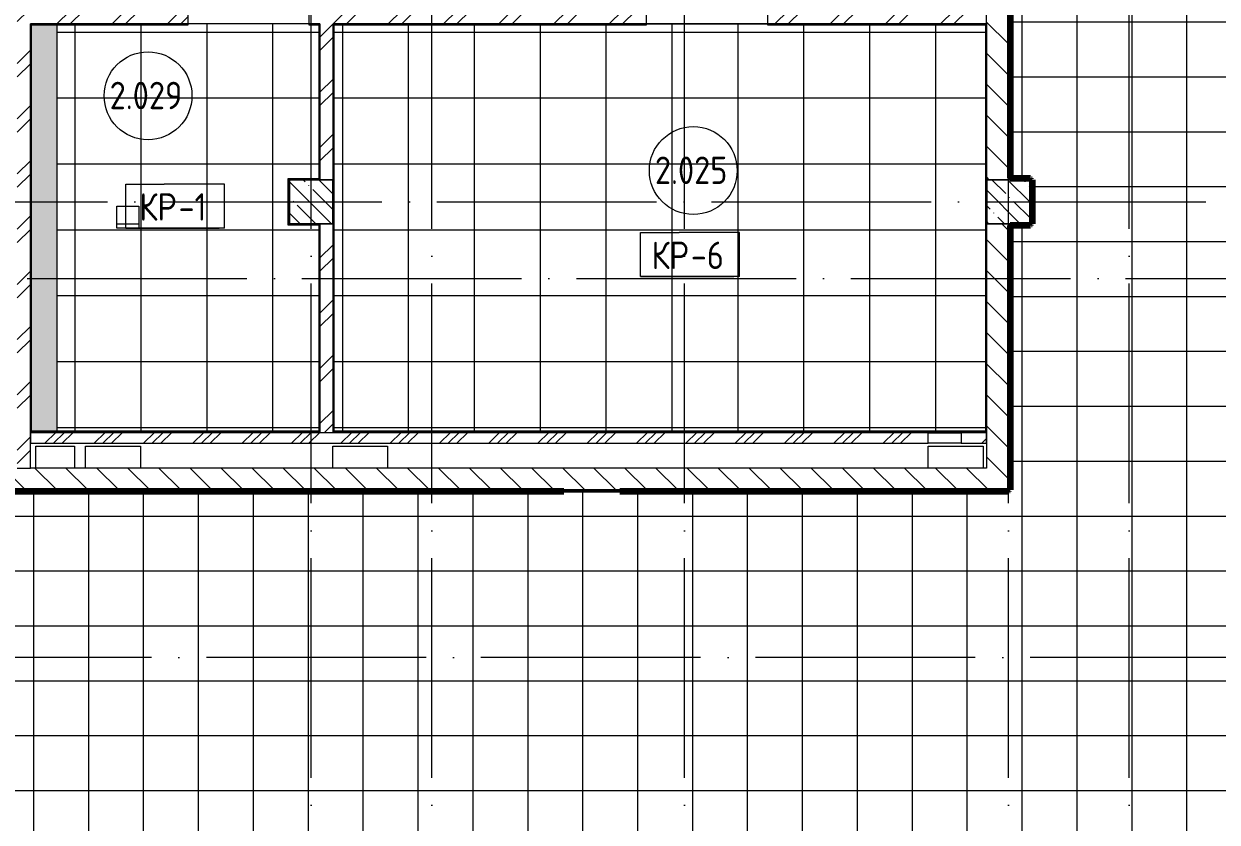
# Model space of a CAD drawing. Header units: millimetres. Extents: x 97 to 214665, y -4577 to 61202.
# Drawn here: x 172683 to 183548, y 46025 to 53295 of the extents above; entities that cross this region are included whole.
import ezdxf

# ---------------------------------------------------------------- set-up
doc = ezdxf.new("R2010")
doc.units = ezdxf.units.MM
doc.linetypes.add('ADSK_Линия сетки', pattern=[2500, 2000, -250, 0, -250])
for name, color, linetype, lineweight in [('A-AREA-____-IDEN', 2, 'Continuous', 20), ('A-FLOR-____-IDEN', 11, 'Continuous', 20), ('A-FLOR-____-OTLN', 192, 'Continuous', 9), ('A-FLOR-____-PATT', 8, 'Continuous', 9), ('A-GENM-____-MCUT', 13, 'Continuous', 9), ('A-GENM-____-OTLN', 13, 'Continuous', 9), ('A-WALL-____-MCUT', 113, 'Continuous', 9), ('A-WALL-____-PATT', 111, 'Continuous', 9), ('A-WALL-FNSH-MCUT', 113, 'Continuous', 9), ('I-WALL-____-OTLN', 2, 'Continuous', 9), ('S-COLS-____-MCUT', 52, 'Continuous', 9), ('S-COLS-____-OTLN', 52, 'Continuous', 9), ('S-GRID-____-OTLN', 1, 'Continuous', 9)]:
    doc.layers.add(name, color=color, linetype=linetype, lineweight=lineweight)
doc.styles.add('GOST Common', font='GOST_Common.ttf', dxfattribs={"width": 0.9, "height": 250})
pattern_1 = [(135, (0, 0), (-141.42136, -141.42136), [])]
pattern_2 = [(45, (0, 0), (-251.4472, 251.4472), []), (45, (0, 381), (-251.4472, 251.4472), [])]
pattern_3 = [(135, (0, 0), (-142.5612, -142.5612), []), (135, (142.56, 0), (-142.5612, -142.5612), [252.016, -50.403, 3.353, -47.05])]

# ---------------------------------------------------------------- blocks, each defined once
blk = doc.blocks.new('ASML_АР_Отделка Люка - ВО Отделка люков_Грунтовка 0_Шпатлевка 0_Окраска 0_0-42467640-О_АИ_ПП_4_200_Целиком')
at = {"layer": 'A-GENM-____-MCUT', "color": 130, "lineweight": 25}
for p, q in [((150, 3), (-150, 3)), ((-150, 3), (-150, 0)), ((150, 0), (150, 3)), ((-150, 0), (150, 0))]:
    blk.add_line(p, q, dxfattribs=at)
blk = doc.blocks.new('0083_СОШ675_АР_R22_rvt-1-О_АИ_ПП_4_200_Целиком')
at = {"layer": 'A-FLOR-____-PATT', "lineweight": 5}
blk.add_hatch(color=221, dxfattribs=at).paths.add_polyline_path([(115255, 49585), (115485, 49585), (115485, 53285), (115255, 53285), (115255, 49626)])
at = {"layer": 'A-WALL-____-PATT', "lineweight": 5}
h = blk.add_hatch(dxfattribs=at)
h.set_pattern_fill('FP_8', color=10, style=0, pattern_type=2)
h.set_pattern_definition(pattern_1)
h.paths.add_polyline_path([(123950, 49250), (124150, 49250), (124150, 51475), (123950, 51475), (123950, 50510)])
h.paths.add_polyline_path([(123950, 51875), (124150, 51875), (124150, 53565), (123950, 53565), (123950, 51956)])
h.paths.add_polyline_path([(124150, 54665), (124150, 58175), (123950, 58175), (123950, 54665)])
h = blk.add_hatch(dxfattribs=at)
h.set_pattern_fill('FP_11', color=10, style=0, pattern_type=2)
h.set_pattern_definition(pattern_2)
h.paths.add_polyline_path([(115245, 49250), (115245, 53415), (115125, 53415), (115125, 49250), (115182, 49250)])
h = blk.add_hatch(dxfattribs=at)
h.set_pattern_fill('FP_11', color=10, style=0, pattern_type=2)
h.set_pattern_definition(pattern_2)
h.paths.add_polyline_path([(123879, 53295), (123950, 53295), (123950, 53415), (121955, 53415), (121955, 53295)])
h.paths.add_polyline_path([(118000, 53295), (120855, 53295), (120855, 53415), (117780, 53415), (117780, 53295), (117880, 53295)])
h.paths.add_polyline_path([(116680, 53295), (116680, 53415), (115245, 53415), (115245, 53295), (116148, 53295)])
h = blk.add_hatch(dxfattribs=at)
h.set_pattern_fill('FP_11', color=10, style=0, pattern_type=2)
h.set_pattern_definition(pattern_2)
h.paths.add_polyline_path([(118000, 49575), (118000, 51475), (117880, 51475), (117880, 49575)])
h.paths.add_polyline_path([(117880, 51875), (118000, 51875), (118000, 53295), (117880, 53295), (117880, 51956)])
h = blk.add_hatch(dxfattribs=at)
h.set_pattern_fill('FP_15', color=10, style=0, pattern_type=2)
h.set_pattern_definition([(45, (0, 0), (-224.5064, 224.5064), []), (45, (79.38, 0), (0, 449.0128), []), (45, (-79.38, 0), (0, 449.0128), [])])
h.paths.add_polyline_path([(123879, 49475), (123950, 49475), (123950, 49575), (123720, 49575), (123720, 49475)])
h.paths.add_polyline_path([(123420, 49475), (123420, 49575), (115245, 49575), (115245, 49475), (121946, 49475)])
h = blk.add_hatch(dxfattribs=at)
h.set_pattern_fill('FP_8', color=10, style=0, pattern_type=2)
h.set_pattern_definition(pattern_1)
h.paths.add_polyline_path([(124150, 49050), (124150, 49250), (115090, 49250), (115090, 49050), (121946, 49050)])
h.paths.add_polyline_path([(113990, 49050), (113990, 49250), (109100, 49250), (109100, 49050), (110350, 49050)])
at = {"layer": 'S-COLS-____-OTLN', "lineweight": 5}
h = blk.add_hatch(dxfattribs=at)
h.set_pattern_fill('FP_31', color=256, style=0, pattern_type=2)
h.set_pattern_definition(pattern_3)
h.paths.add_polyline_path([(117605, 51475), (118000, 51475), (118000, 51875), (117605, 51875), (117605, 51870), (117600, 51870), (117600, 51480), (117605, 51480)])
h = blk.add_hatch(dxfattribs=at)
h.set_pattern_fill('FP_31', color=256, style=0, pattern_type=2)
h.set_pattern_definition(pattern_3)
h.paths.add_polyline_path([(123950, 51475), (124350, 51475), (124350, 51875), (123950, 51875)])
at = {"layer": 'A-FLOR-____-OTLN', "color": 90}
for p, q in [((115485, 53285), (115485, 49585)), ((116031, 51475), (116231, 51475)), ((115295, 49250), (115295, 49450)), ((115295, 49450), (115645, 49450)), ((115645, 49450), (115645, 49250)), ((115747, 49250), (115747, 49450)), ((115747, 49450), (116247, 49450)), ((116247, 49450), (116247, 49250)), ((117997, 49250), (117997, 49450)), ((117997, 49450), (118497, 49450)), ((118497, 49450), (118497, 49250)), ((123420, 49250), (123420, 49450)), ((123420, 49450), (123920, 49450)), ((123920, 49450), (123920, 49250))]:
    blk.add_line(p, q, dxfattribs=at)
at = {"layer": 'A-WALL-____-MCUT', "color": 50, "lineweight": 13}
for p, q in [((124150, 51875), (124150, 53565)), ((116680, 53295), (116680, 53415)), ((117780, 53415), (117780, 53295)), ((120855, 53295), (120855, 53415)), ((121955, 53415), (121955, 53295)), ((115245, 49250), (115245, 53295)), ((115245, 53295), (116680, 53295)), ((117780, 53295), (117880, 53295)), ((117880, 53295), (117880, 51875)), ((118000, 53295), (120855, 53295)), ((118000, 51875), (118000, 53295)), ((121955, 53295), (123950, 53295)), ((123950, 53295), (123950, 51875)), ((117880, 51475), (117880, 49575)), ((118000, 49575), (118000, 51475)), ((123950, 51475), (123950, 49250)), ((124150, 49250), (124150, 51475)), ((117880, 49575), (115245, 49575)), ((115245, 49575), (115245, 49475)), ((123420, 49575), (118000, 49575)), ((123420, 49475), (123420, 49572)), ((123950, 49575), (123720, 49575)), ((123720, 49572), (123720, 49475)), ((123950, 49475), (123950, 49575)), ((115245, 49475), (123420, 49475)), ((123720, 49475), (123950, 49475)), ((123950, 49250), (115245, 49250)), ((124150, 49050), (124150, 49250)), ((115090, 49050), (124150, 49050))]:
    blk.add_line(p, q, dxfattribs=at)
at = {"layer": 'A-WALL-____-MCUT', "color": 10, "lineweight": 5}
for p, q in [((123950, 53295), (123950, 53415)), ((117880, 51875), (118000, 51875)), ((123950, 51875), (124150, 51875)), ((118000, 51475), (117880, 51475)), ((124150, 51475), (123950, 51475)), ((117880, 49575), (118000, 49575)), ((115125, 49250), (115245, 49250))]:
    blk.add_line(p, q, dxfattribs=at)
at = {"layer": 'I-WALL-____-OTLN', "color": 90}
blk.add_line((123720, 49475), (123420, 49475), dxfattribs=at)
at = {"layer": 'S-COLS-____-MCUT', "color": 130, "lineweight": 25}
for p, q in [((117600, 51870), (117600, 51480)), ((117880, 51875), (117605, 51875)), ((118000, 51475), (118000, 51875)), ((123950, 51875), (123950, 51475)), ((124350, 51875), (124150, 51875)), ((124350, 51475), (124350, 51875)), ((117605, 51475), (117880, 51475)), ((124150, 51475), (124350, 51475))]:
    blk.add_line(p, q, dxfattribs=at)
at = {"layer": 'S-COLS-____-OTLN', "color": 90}
for p, q in [((118000, 51875), (117880, 51875)), ((124150, 51875), (123950, 51875)), ((117880, 51475), (118000, 51475)), ((123950, 51475), (124150, 51475))]:
    blk.add_line(p, q, dxfattribs=at)
at = {"layer": 'A-GENM-____-OTLN', "color": 90, "lineweight": 9}
blk.add_blockref('ASML_АР_Отделка Люка - ВО Отделка люков_Грунтовка 0_Шпатлевка 0_Окраска 0_0-42467640-О_АИ_ПП_4_200_Целиком', (123570, 49572), dxfattribs=at)
blk = doc.blocks.new('BSC_Колонна _Прямоугольная - ПР-1_Профиль торцевой для плитки-3477160-О_АИ_ПП_4_200_Целиком')
at = {"layer": 'S-COLS-____-MCUT'}
for p, q in [((5, 5), (-5, 5)), ((-5, 5), (-5, -5)), ((5, -5), (5, 5)), ((-5, -5), (5, -5))]:
    blk.add_line(p, q, dxfattribs=at)
blk = doc.blocks.new('ADSK_Марка_Перекрытие - Типоразмер_ADSK_Марка-158127-О_АИ_ПП_4_200_Целиком')
at = {"layer": 'A-FLOR-____-IDEN'}
for p, q in [((-4.5, 4), (-1, 4)), ((-4.5, 0), (-4.5, 4)), ((4.5, 4), (-1, 4)), ((4.5, 0), (4.5, 4)), ((4.5, 0), (-4.5, 0)), ((-4.5, 0), (4, 0))]:
    blk.add_line(p, q, dxfattribs=at)
blk = doc.blocks.new('ADSK_Марка_Помещение_ОдноЗначение - Номер-159740-О_АИ_ПП_4_200_Целиком')
at = {"layer": 'A-AREA-____-IDEN'}
blk.add_circle((0, 0), 4, dxfattribs=at)

msp = doc.modelspace()

# ---------------------------------------------------------------- hatches: boundary and pattern name
at = {"layer": 'A-FLOR-____-PATT'}
h = msp.add_hatch(dxfattribs=at)
h.set_pattern_fill('FP_210', color=256, style=0, pattern_type=2)
h.set_pattern_definition([(270, (182273.14, 45312.5), (500, 3e-14), []), (0, (182273.14, 45312.5), (0, 500), [])])
h.paths.add_polyline_path([(173646.311817, 35775), (175093.714412, 35775), (175093.714412, 35790), (175873.138924, 35790), (175873.138924, 36424.940333), (175878.138924, 36424.940333), (175878.138924, 36434.940333), (175888.138924, 36434.940333), (175888.138924, 36439.940333), (176183.114412, 36439.940333), (176183.114412, 45325), (176188.114412, 45325.898819), (176188.114412, 45335), (176198.114412, 45335), (176198.139735, 45340), (176598.103451, 45340), (176598.114412, 45325), (181948.103451, 45325), (181948.103451, 45340), (182458.09249, 45340), (182458.09249, 45325), (187948.09249, 45325), (187948.09249, 45340), (188458.114412, 45340), (188458.114412, 45325), (191893.114412, 45325), (191893.114412, 46064.957463), (191933.114412, 46064.957463), (191933.114412, 45325), (193653.09249, 45325), (193653.09249, 46064.957463), (193693.09249, 46064.957463), (193693.09249, 45325), (193798.114412, 45325.275327), (193798.114412, 45340), (197733.114412, 45340), (197733.114412, 45814.999414), (197948.114412, 45814.999414), (197948.114412, 48014.999414), (197733.114412, 48014.999414), (197733.114412, 48470.500586), (196478.114412, 48470.500586), (196478.114412, 48485.500586), (195808.114412, 48485.500586), (195808.114412, 48470.500586), (195298.114412, 48470.500586), (195298.114412, 48485.500586), (194628.114412, 48485.500586), (194628.114412, 48470.500586), (193998.09249, 48470.500586), (193998.09249, 48475.500586), (193988.09249, 48475.500586), (193988.09249, 48485.500586), (193983.09249, 48485.857717), (193983.09249, 49032.499414), (191600.496297, 49032.499414), (191600.496297, 49047.499414), (191575.496297, 49047.499414), (191575.496297, 49247.499414), (190525.496297, 49247.499414), (190525.496297, 49047.499414), (190500.496297, 49047.499414), (190500.496297, 49032.499414), (188812.239102, 49032.499414), (188812.239102, 49047.499414), (187712.239102, 49047.499414), (187712.239102, 49032.499414), (186648.093662, 49032.499414), (186648.093662, 49247.499414), (185548.093662, 49247.499414), (185548.093662, 49032.499414), (184419.093076, 49032.499414), (184418.483784, 49037.499414), (184409.093076, 49037.499414), (184409.093076, 49047.499414), (184404.093076, 49047.512953), (184404.093076, 54755.000586), (184068.859452, 54755.000586), (184068.859452, 54770.000586), (182968.859452, 54770.000586), (182968.859452, 54755.000586), (181663.113916, 54755.000586), (181663.113916, 54665.000586), (181648.113916, 54665.000586), (181648.113916, 53565.000586), (181663.113916, 53565.000586), (181663.113916, 51889.999414), (181848.09249, 51889.999414), (181848.09249, 51884.999414), (181858.09249, 51884.999414), (181858.09249, 51874.999414), (181863.09249, 51874.999414), (181863.09249, 51475), (181858.09249, 51474.999414), (181858.09249, 51464.999414), (181848.09249, 51464.999414), (181848.09249, 51459.999414), (181663.113916, 51459.999414), (181663.113916, 49050.000586), (181658.113916, 49049.99156), (181658.113916, 49040.000586), (181648.113916, 49040.000586), (181648.113916, 49035.000586), (178105.383412, 49035.000586), (178105.383412, 49030.000586), (177603.733412, 49030.000586), (177603.733412, 49035.000586), (171833.536259, 49035.000586), (171833.536259, 49050.000586), (171758.536259, 49050.000586), (171758.536259, 49250.000586), (171488.114412, 49250.000586), (171488.114412, 49050.000586), (171348.09249, 49050.000586), (171348.114412, 45739.999414), (171748.09249, 45739.999414), (171748.123972, 45734.999414), (171758.09249, 45734.999414), (171758.09249, 45724.999414), (171763.09249, 45724.999414), (171763.09249, 45324.97645), (171758.09249, 45324.97637), (171758.09249, 45314.97637), (171748.09249, 45314.97637), (171748.09249, 45309.97637), (171348.09249, 45309.97637), (171348.114412, 40185), (171758.09249, 40185), (171758.09249, 39764.999414), (171348.09249, 39764.999414), (171348.114412, 35990), (171748.138924, 35990), (171748.138924, 35985), (171758.138924, 35985), (171758.138924, 35975), (171763.138924, 35974.274211), (171763.138924, 35790), (172993.714412, 35790), (172993.714412, 35775)])
h.paths.add_polyline_path([(170883.114412, 35790), (170883.114412, 35974.999414), (170888.114412, 35975), (170888.114412, 35985), (170898.114412, 35985), (170898.114412, 35990), (171298.114412, 35990), (171298.114412, 39764.999414), (170888.114412, 39764.999414), (170888.114412, 40185), (171298.114412, 40185), (171298.114412, 45309.97637), (170898.114412, 45309.97637), (170898.114412, 45314.97637), (170888.114412, 45314.97637), (170888.114412, 45324.97637), (170883.114412, 45324.999414), (170883.114412, 45724.999414), (170888.114412, 45724.999414), (170888.114412, 45734.999414), (170898.114412, 45734.999414), (170898.114412, 45739.999414), (171298.114412, 45739.999414), (171298.114412, 49050.000586), (170733.536259, 49050.000586), (170733.536259, 49035.000586), (166613.16026, 49035.000586), (166613.16026, 48224.999414), (166598.16026, 48224.999414), (166598.16026, 46024.999414), (166613.16026, 46024.999414), (166613.16026, 39775), (166608.16026, 39775), (166608.16026, 39765), (166598.16026, 39765), (166598.114412, 39760), (166533.16026, 39760), (166533.16026, 39615), (166318.16026, 39615), (166318.16026, 36915), (166533.16026, 36915), (166533.16026, 36760.075144), (168088.114998, 36760.075144), (168088.114998, 36755.075144), (168098.114998, 36755.075144), (168098.114998, 36745.075144), (168103.114998, 36744.930445), (168103.114998, 35790), (169780.898969, 35790)])
h = msp.add_hatch(dxfattribs=at)
h.set_pattern_fill('FP_179', color=256, style=0, pattern_type=2)
h.set_pattern_definition([(180, (176750.6, 51420), (-7e-14, -600), []), (270, (176750.6, 51420), (600, 4e-14), [])])
h.paths.add_polyline_path([(172983.114412, 49584.999414), (175368.114998, 49584.999414), (175368.114998, 51464.999414), (175088.09249, 51464.999414), (175088.09249, 51885), (175368.114998, 51885), (175368.114998, 53284.999414), (175278.114998, 53284.999414), (175278.114998, 53294.999414), (174178.114998, 53294.999414), (174178.114998, 53284.999414), (172983.114412, 53284.999414), (172983.114412, 49621.401648)])
h.paths.add_polyline_path([(173646.311817, 51435), (173529.588087, 51435), (173529.588087, 51635), (173729.588087, 51635), (173729.588087, 51435)])
h = msp.add_hatch(dxfattribs=at)
h.set_pattern_fill('FP_180', color=256, style=0, pattern_type=2)
h.set_pattern_definition([(180, (179785.6, 51420), (7e-14, -600), []), (270, (179785.6, 51420), (600, 4e-14), [])])
h.paths.add_polyline_path([(175508.114998, 49584.999414), (181438.113916, 49584.999414), (181438.113916, 53284.999414), (179453.114412, 53284.999414), (179453.114412, 53294.999414), (178353.114412, 53294.999414), (178353.114412, 53284.999414), (175508.114998, 53284.999414), (175508.114998, 50510.417208)])
at = {"layer": 'A-WALL-____-PATT'}
h = msp.add_hatch(color=7, dxfattribs=at)
h.paths.add_polyline_path([(181658.113916, 51884.999414), (181658.113916, 53565.000586), (181648.113916, 53565.000586), (181648.113916, 51884.999414)])
h.paths.add_polyline_path([(181648.113916, 54665.000586), (181658.113916, 54665.000586), (181658.113916, 54770.000586), (181648.113916, 54770.000586)])
h = msp.add_hatch(color=7, dxfattribs=at)
h.paths.add_polyline_path([(175378.114998, 53284.999414), (175378.114998, 53294.999414), (175278.114998, 53294.999414), (175278.114998, 53284.999414), (175368.114998, 53284.999414)])
h.paths.add_polyline_path([(174178.114998, 53284.999414), (174178.114998, 53294.999414), (172743.114412, 53294.999414), (172743.114412, 53284.999414), (173646.311817, 53284.999414)])
for points in [[(172753.114412, 49584.999414), (172753.114412, 53284.999414), (172743.114412, 53284.999414), (172743.114412, 49584.999414)], [(175378.114998, 51875), (175378.114998, 53284.999414), (175368.114998, 53284.999414), (175368.114998, 51875)], [(175508.114998, 49574.999414), (175508.114998, 53284.999414), (175498.114998, 53284.999414), (175498.114998, 49574.999414)], [(181438.113916, 49584.999414), (181448.113916, 49584.999414), (181448.113916, 53294.999414), (181438.113916, 53294.999414), (181438.113916, 50510.417208)], [(175103.09249, 51875), (175368.114998, 51875), (175368.114998, 51885), (175088.09249, 51885), (175088.09249, 51875), (175093.09249, 51875), (175093.09249, 51880), (175103.09249, 51880), (175103.09249, 51875.18517)], [(175098.09249, 51464.999414), (175098.09249, 51469.999414), (175093.09249, 51469.999414), (175093.09249, 51479.999414), (175098.09249, 51479.999414), (175098.09249, 51870), (175093.09249, 51870), (175093.09249, 51875), (175088.09249, 51875), (175088.09249, 51464.999414), (175093.09249, 51464.999414)], [(181848.09249, 51874.999414), (181848.09249, 51884.999414), (181648.113916, 51884.999414), (181648.113916, 51874.999414)], [(181858.09249, 51474.999414), (181858.09249, 51884.999414), (181848.09249, 51884.999414), (181848.09249, 51474.999414)], [(175378.114998, 51464.999414), (175378.114998, 51474.999414), (175103.09249, 51474.814244), (175103.09249, 51469.999414), (175098.09249, 51469.999414), (175098.09249, 51464.999414), (175368.114998, 51464.999414)], [(175378.114998, 49574.999414), (175378.114998, 51464.999414), (175368.114998, 51464.999414), (175368.114998, 49574.999414)], [(181648.113916, 49050.000586), (181658.113916, 49050.000586), (181658.113916, 51474.999414), (181648.113916, 51474.999414), (181648.113916, 49064.625472)], [(181658.113916, 51464.999414), (181858.09249, 51464.999414), (181858.09249, 51474.999414), (181658.113916, 51474.999414)], [(175368.114998, 49574.999414), (175368.114998, 49584.999414), (172743.114412, 49584.999414), (172743.114412, 49574.999414), (173646.311817, 49574.999414)], [(181448.113916, 49574.999414), (181448.113916, 49584.999414), (175508.114998, 49584.999414), (175508.114998, 49574.999414), (181377.137514, 49574.999414)]]:
    msp.add_hatch(color=7, dxfattribs=at).paths.add_polyline_path(points)
h = msp.add_hatch(color=7, dxfattribs=at)
h.paths.add_polyline_path([(181377.137514, 53284.999414), (181438.113916, 53284.999414), (181438.113916, 53294.999414), (179453.114412, 53294.999414), (179453.114412, 53284.999414)])
h.paths.add_polyline_path([(175498.114998, 53284.999414), (178353.114412, 53284.999414), (178353.114412, 53294.999414), (175498.114998, 53294.999414)])
h = msp.add_hatch(color=7, dxfattribs=at)
h.paths.add_polyline_path([(181658.113916, 49040.000586), (181658.113916, 49050.000586), (171833.536259, 49050.000586), (171833.536259, 49040.000586), (177598.733412, 49040.000586), (177598.733412, 49045.000586), (177608.733412, 49045.000586), (177608.733412, 49040.000586), (178100.383412, 49040.000586), (178100.383412, 49045.000586), (178110.383412, 49045.000586), (178110.383412, 49040.000586), (179444.43109, 49040.000586)])
h.paths.add_polyline_path([(170733.536259, 49040.000586), (170733.536259, 49050.000586), (166608.16026, 49050.000586), (166608.16026, 49040.000586), (167848.192544, 49040.000586)])

# ---------------------------------------------------------------- linework, layer by layer
at = {"layer": 'A-FLOR-____-OTLN'}
for p, q in [((175278.114998, 53294.999414), (174178.114998, 53294.999414)), ((178353.114412, 53294.999941), (179453.114412, 53294.999941)), ((179453.114412, 53294.999414), (178353.114412, 53294.999414)), ((173529.588087, 51435), (173529.588087, 51635)), ((173529.588087, 51635), (173729.588087, 51635)), ((173729.588087, 51635), (173729.588087, 51435)), ((173729.588087, 51435), (173529.588087, 51435))]:
    msp.add_line(p, q, dxfattribs=at)
at = {"layer": 'A-WALL-____-MCUT', "color": 7}
for p, q in [((181648.113916, 53565.000586), (181648.113916, 51874.999414)), ((181658.113916, 51884.999414), (181658.113916, 53565.000586)), ((181648.113916, 51874.999414), (181848.09249, 51874.999414)), ((181858.09249, 51884.999414), (181658.113916, 51884.999414)), ((181848.09249, 51874.999414), (181848.09249, 51474.999414)), ((181858.09249, 51464.999414), (181858.09249, 51884.999414)), ((181648.113916, 51474.999414), (181648.113916, 49050.000586)), ((181848.09249, 51474.999414), (181648.113916, 51474.999414)), ((181658.113916, 49040.000586), (181658.113916, 51464.999414)), ((181658.113916, 51464.999414), (181858.09249, 51464.999414)), ((181648.113916, 49050.000586), (171833.536259, 49050.000586)), ((171833.536259, 49040.000586), (177598.733412, 49040.000586)), ((177608.733412, 49040.000586), (178100.383412, 49040.000586)), ((178110.383412, 49040.000586), (181658.113916, 49040.000586))]:
    msp.add_line(p, q, dxfattribs=at)
at = {"layer": 'A-WALL-____-MCUT'}
for p, q in [((172753.114412, 53284.999414), (172743.114412, 53284.999414)), ((172743.114412, 49584.999414), (172753.114412, 49584.999414)), ((175508.114998, 49584.999414), (175508.114998, 49574.999414)), ((181438.113916, 49584.999414), (181448.113916, 49584.999414))]:
    msp.add_line(p, q, dxfattribs=at)
at = {"layer": 'A-WALL-FNSH-MCUT', "color": 7}
for p, q in [((174178.114998, 53294.999414), (172743.114412, 53294.999414)), ((172743.114412, 53294.999414), (172743.114412, 49574.999414)), ((172753.114412, 53284.999414), (174178.114998, 53284.999414)), ((172753.114412, 49584.999414), (172753.114412, 53284.999414)), ((174178.114998, 53284.999414), (174178.114998, 53294.999414)), ((175378.114998, 53294.999414), (175278.114998, 53294.999414)), ((175278.114998, 53294.999414), (175278.114998, 53284.999414)), ((175278.114998, 53284.999414), (175368.114998, 53284.999414)), ((175368.114998, 53284.999414), (175368.114998, 51885)), ((175378.114998, 51875), (175378.114998, 53294.999414)), ((178353.114412, 53294.999414), (175498.114998, 53294.999414)), ((175498.114998, 53294.999414), (175498.114998, 49574.999414)), ((175508.114998, 53284.999414), (178353.114412, 53284.999414)), ((175508.114998, 49584.999414), (175508.114998, 53284.999414)), ((178353.114412, 53284.999414), (178353.114412, 53294.999414)), ((181448.113916, 53294.999414), (179453.114412, 53294.999414)), ((179453.114412, 53294.999414), (179453.114412, 53284.999414)), ((179453.114412, 53284.999414), (181438.113916, 53284.999414)), ((181438.113916, 53284.999414), (181438.113916, 49584.999414)), ((181448.113916, 49574.999414), (181448.113916, 53294.999414)), ((175368.114998, 51885), (175088.09249, 51885)), ((175088.09249, 51885), (175088.09249, 51464.999414)), ((175098.09249, 51479.999414), (175098.09249, 51870)), ((175103.09249, 51875), (175378.114998, 51875)), ((175088.09249, 51464.999414), (175368.114998, 51464.999414)), ((175378.114998, 51474.999414), (175103.09249, 51474.999414)), ((175368.114998, 51464.999414), (175368.114998, 49584.999414)), ((175378.114998, 49574.999414), (175378.114998, 51474.999414)), ((172743.114412, 49574.999414), (175378.114998, 49574.999414)), ((175368.114998, 49584.999414), (172753.114412, 49584.999414)), ((175498.114998, 49574.999414), (180918.113916, 49574.999414)), ((181438.113916, 49584.999414), (175508.114998, 49584.999414)), ((181218.113916, 49574.999414), (181448.113916, 49574.999414))]:
    msp.add_line(p, q, dxfattribs=at)
at = {"layer": 'I-WALL-____-OTLN', "color": 5, "lineweight": 90}
for p, q in [((181663.113916, 53565.000586), (181663.113916, 51889.999414)), ((181663.113916, 51889.999414), (181848.09249, 51889.999414)), ((181848.09249, 51884.999414), (181848.09249, 51889.999414)), ((181863.09249, 51874.999414), (181858.09249, 51874.999414)), ((181863.09249, 51874.999414), (181863.09249, 51474.999414)), ((181663.113916, 51459.999414), (181663.113916, 49050.000586)), ((181848.09249, 51459.999414), (181663.113916, 51459.999414)), ((181848.09249, 51459.999414), (181848.09249, 51464.999414)), ((181858.09249, 51474.999414), (181863.09249, 51474.999414)), ((177598.733412, 49035.000586), (171833.536259, 49035.000586)), ((181648.113916, 49035.000586), (178110.383412, 49035.000586)), ((181648.113916, 49035.000586), (181648.113916, 49040.000586)), ((181658.113916, 49050.000586), (181663.113916, 49050.000586))]:
    msp.add_line(p, q, dxfattribs=at)
at = {"layer": 'I-WALL-____-OTLN'}
for p, q in [((177603.733412, 49035.000586), (177603.733412, 49030.000586)), ((178105.383412, 49030.000586), (177603.733412, 49030.000586)), ((178105.383412, 49035.000586), (178105.383412, 49030.000586))]:
    msp.add_line(p, q, dxfattribs=at)
at = {"layer": 'S-GRID-____-OTLN', "linetype": 'ADSK_Линия сетки'}
for p, q in [((175298.114998, -3572.657751), (175298.114998, 61202.00513)), ((176398.115412, -3572.657751), (176398.115412, 61202.00513)), ((178698.115412, -3572.657751), (178698.115412, 61202.00513)), ((181648.114916, -3572.657751), (181648.114916, 61202.00513)), ((182748.115412, -3572.657751), (182748.115412, 61202.00513)), ((53939.102261, 51675.000586), (213846.668489, 51675.000586)), ((55209.102261, 50975.000586), (212576.668489, 50975.000586)), ((213846.668489, 47525.060253), (156818.114412, 47525.060253))]:
    msp.add_line(p, q, dxfattribs=at)

# ---------------------------------------------------------------- block references
at = {"color": 250, "lineweight": 5}
msp.add_blockref('0083_СОШ675_АР_R22_rvt-1-О_АИ_ПП_4_200_Целиком', (57498.114412, 0), dxfattribs=at)
at = {"layer": 'A-AREA-____-IDEN', "xscale": 99.99999999999993, "yscale": 99.99999999999993, "zscale": 99.99999999999993}
for p in [(173813.768193, 52639.851447), (178778.320144, 51958.771064)]:
    msp.add_blockref('ADSK_Марка_Помещение_ОдноЗначение - Номер-159740-О_АИ_ПП_4_200_Целиком', p, dxfattribs=at)
at = {"layer": 'A-FLOR-____-IDEN', "xscale": 99.99999999999993, "yscale": 99.99999999999993, "zscale": 99.99999999999993}
for p in [(174060.614705, 51434.999414), (178748.486325, 50994.404425)]:
    msp.add_blockref('ADSK_Марка_Перекрытие - Типоразмер_ADSK_Марка-158127-О_АИ_ПП_4_200_Целиком', p, dxfattribs=at)
at = {"layer": 'S-COLS-____-OTLN'}
for p in [(175098.09249, 51875), (175098.09249, 51474.999414), (177603.733412, 49040.000586), (178105.383412, 49040.000586)]:
    msp.add_blockref('BSC_Колонна _Прямоугольная - ПР-1_Профиль торцевой для плитки-3477160-О_АИ_ПП_4_200_Целиком', p, dxfattribs=at)

# ---------------------------------------------------------------- texts
at = {"layer": 'A-AREA-____-IDEN', "lineweight": 9, "char_height": 250, "width": 858.6073125, "attachment_point": 1, "style": 'GOST Common'}
for s, insert in [('2.029', (173464.560935, 52767.576519)), ('2.025', (178429.112887, 52086.496135))]:
    msp.add_mtext(s, dxfattribs=dict(at, insert=insert))
at = {"layer": 'A-FLOR-____-IDEN', "lineweight": 9, "char_height": 250, "attachment_point": 1, "style": 'GOST Common'}
for s, insert, width in [('КР', (173734.533859, 51752.836988), 432.91125), ('-1', (174091.721359, 51752.836988), 331.898625), ('КР', (178398.55548, 51312.241999), 432.91125), ('-6', (178755.74298, 51312.241999), 389.620125)]:
    msp.add_mtext(s, dxfattribs=dict(at, insert=insert, width=width))

doc.saveas('drawing.dxf')
